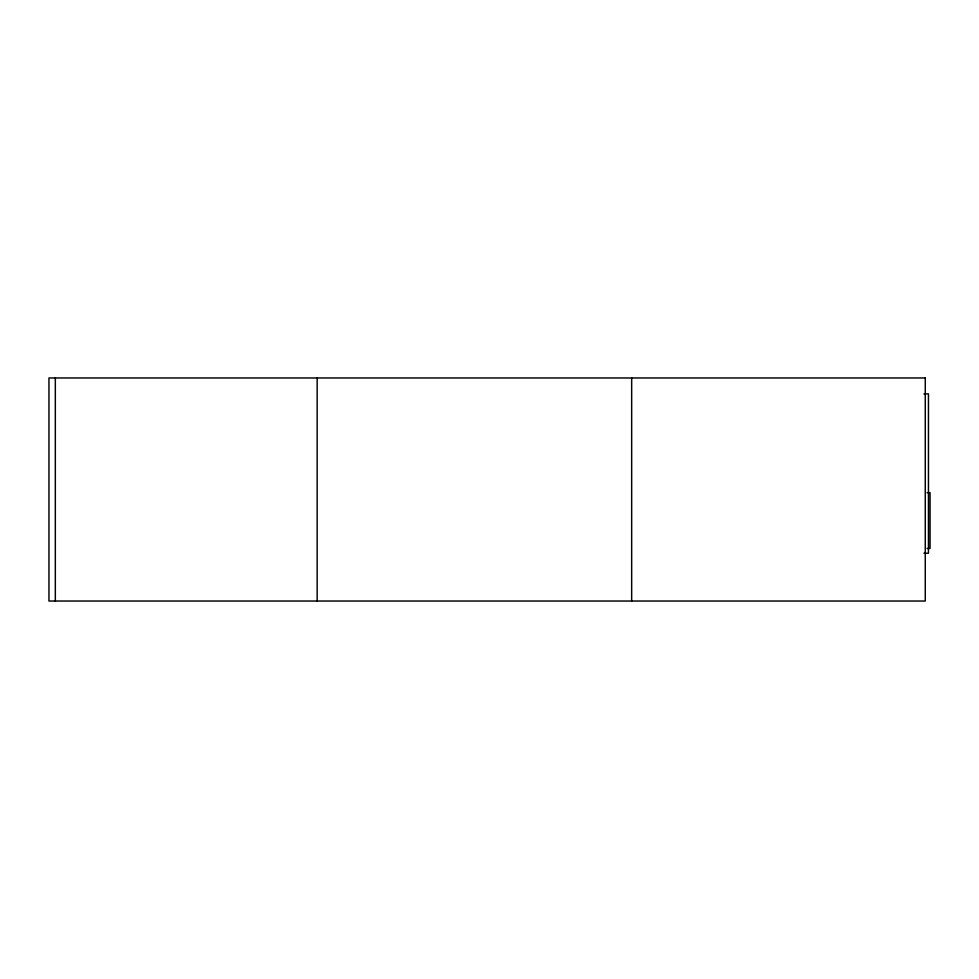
<?xml version="1.0" encoding="UTF-8"?>
<svg xmlns="http://www.w3.org/2000/svg" width="979" height="979" viewBox="0 0 979 979"><rect width="100%" height="100%" fill="white"/><g stroke="black" fill="none" stroke-linecap="round" stroke-linejoin="round"><path stroke-width="1.47" d="M923.943 393.901L928.459 393.901L928.459 553.233L923.943 553.233M927.052 492.682L930.05 492.682L930.05 548.448L927.052 548.448M631.663 377.967L631.663 601.033M317.159 377.967L317.159 601.033M55.326 377.967L55.326 601.033M925.265 377.967L48.95 377.967L48.95 601.033L925.265 601.033L925.265 377.967"/></g></svg>
